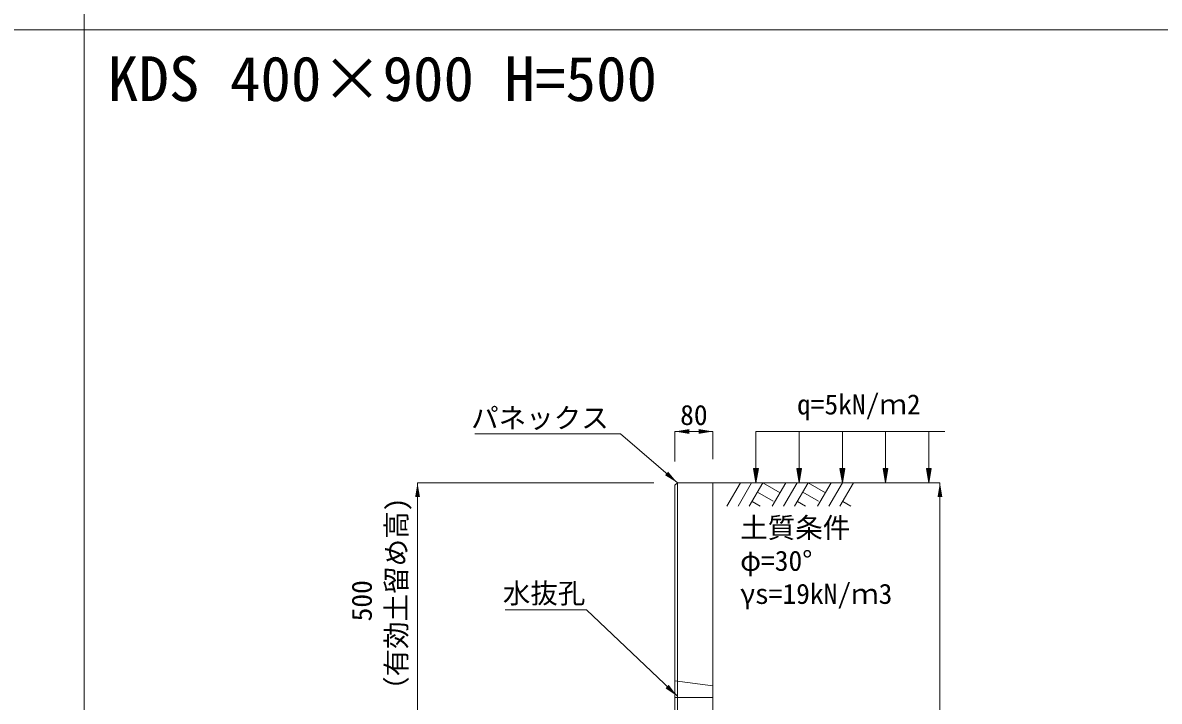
# Model space of a CAD drawing. Units: millimetres at full size. Extents: x 172874 to 217143, y 854931 to 903297.
# Drawn here: x 178744 to 181150, y 861008 to 862446 of the extents above; entities that cross this region are included whole.
import ezdxf
from ezdxf.enums import TextEntityAlignment as Align

# ---------------------------------------------------------------- set-up
doc = ezdxf.new("R2010")
doc.units = ezdxf.units.MM
doc.header["$LTSCALE"] = 20
doc.linetypes.add('DASHED', pattern=[7.5, 6, -1.5])
doc.linetypes.add('USER1', pattern=[28.575, 19.05, -3.175, 3.175, -3.175])
for name, color, linetype, lineweight in [('0_2', 7, 'Continuous', 20), ('パネックスKDS', 2, 'Continuous', 13), ('図枠', 5, 'Continuous', 13), ('寸法線', 7, 'Continuous', 13), ('引出線', 4, 'Continuous', 13), ('補助線', 8, 'Continuous', 13), ('ﾊｯﾁﾝｸﾞ', 7, 'Continuous', 5)]:
    doc.layers.add(name, color=color, linetype=linetype, lineweight=lineweight)
doc.layers.add('文字', color=7, linetype='Continuous')
doc.styles.add('ＭＳ ゴシック', font='')
doc.styles.get('ＭＳ ゴシック').set_extended_font_data('MS Gothic')

# ---------------------------------------------------------------- blocks, each defined once
blk = doc.blocks.new('filled_arrow')
at = {"color": 0, "linetype": 'Continuous', "lineweight": -2}
blk.add_solid([(7.5, 1.25), (0, 0), (7.5, -1.25)], dxfattribs=at)

msp = doc.modelspace()

# ---------------------------------------------------------------- hatches: boundary and pattern name
at = {"layer": '寸法線'}
for points in [[(180301.11, 861501.42), (180296.11, 861471.42), (180291.11, 861501.42)], [(180392.53, 861501.42), (180387.53, 861471.42), (180382.53, 861501.42)], [(180483.94, 861501.42), (180478.94, 861471.42), (180473.94, 861501.42)], [(180575.35, 861501.42), (180570.35, 861471.42), (180565.35, 861501.42)], [(180666.77, 861501.42), (180661.77, 861471.42), (180656.77, 861501.42)], [(180666.77, 861501.42), (180661.77, 861471.42), (180656.77, 861501.42)]]:
    msp.add_hatch(color=256, dxfattribs=at).paths.add_polyline_path(points)

# ---------------------------------------------------------------- linework, layer by layer
at = {"layer": '0_2'}
msp.add_line((180204.7, 861471.42), (180604.7, 861471.42), dxfattribs=at)
at = {"layer": 'パネックスKDS'}
for p, q in [((180124.7, 861466.42), (180129.7, 861471.42)), ((180124.7, 860971.42), (180124.7, 861466.42)), ((180129.7, 861471.42), (180204.7, 861471.42)), ((180204.7, 859881.42), (180204.7, 861471.42))]:
    msp.add_line(p, q, dxfattribs=at)
at = {"layer": 'パネックスKDS', "lineweight": 5}
msp.add_line((180129.7, 860971.42), (180129.7, 861471.42), dxfattribs=at)
at = {"layer": 'パネックスKDS', "linetype": 'DASHED', "lineweight": 9}
msp.add_line((180124.7, 861051.42), (180204.7, 861041.42), dxfattribs=at)
at = {"layer": '図枠'}
for p, q in [((178874.21, 874031.02), (178874.21, 854931.02)), ((172874.21, 862431.02), (193274.21, 862431.02))]:
    msp.add_line(p, q, dxfattribs=at)
at = {"layer": '寸法線'}
for p, q in [((180124.7, 861579.97), (180204.7, 861579.97)), ((180124.7, 861516.42), (180124.7, 861579.97)), ((180204.7, 861521.42), (180204.7, 861579.97)), ((179579.7, 860971.42), (179579.7, 861471.42)), ((180079.7, 861471.42), (179579.7, 861471.42)), ((180254.7, 861471.42), (180685.54, 861471.42)), ((180685.54, 859881.42), (180685.54, 861471.42))]:
    msp.add_line(p, q, dxfattribs=at)
at = {"layer": '寸法線', "lineweight": 9}
for p, q in [((180696.11, 861579.97), (180296.11, 861579.97)), ((180296.11, 861501.42), (180296.11, 861579.97)), ((180387.53, 861501.42), (180387.53, 861579.97)), ((180478.94, 861501.42), (180478.94, 861579.97)), ((180570.35, 861501.42), (180570.35, 861579.97)), ((180661.77, 861501.42), (180661.77, 861579.97))]:
    msp.add_line(p, q, dxfattribs=at)
for points in [[(180301.11, 861501.42), (180296.11, 861471.42), (180291.11, 861501.42)], [(180392.53, 861501.42), (180387.53, 861471.42), (180382.53, 861501.42)], [(180483.94, 861501.42), (180478.94, 861471.42), (180473.94, 861501.42)], [(180575.35, 861501.42), (180570.35, 861471.42), (180565.35, 861501.42)], [(180666.77, 861501.42), (180661.77, 861471.42), (180656.77, 861501.42)], [(180666.77, 861501.42), (180661.77, 861471.42), (180656.77, 861501.42)]]:
    msp.add_lwpolyline(points, close=True, dxfattribs=at)
at = {"layer": '引出線'}
for points in [[(180129.7, 861471.42), (180009.49, 861574.88), (179701.24, 861574.88)], [(180129.7, 861018.92), (179937.24, 861202.37), (179765.5, 861202.37)]]:
    msp.add_lwpolyline(points, dxfattribs=at)
at = {"layer": '補助線', "linetype": 'USER1'}
msp.add_line((180124.7, 861016.42), (180204.7, 861016.42), dxfattribs=at)
at = {"layer": 'ﾊｯﾁﾝｸﾞ', "lineweight": 9}
for p, q in [((180263.35, 861471.41), (180234.7, 861421.79)), ((180286.97, 861471.41), (180258.32, 861421.79)), ((180310.59, 861471.41), (180281.94, 861421.79)), ((180310.59, 861471.41), (180347.16, 861450.3)), ((180359.35, 861471.41), (180330.7, 861421.79)), ((180382.97, 861471.41), (180354.32, 861421.79)), ((180406.59, 861471.41), (180377.94, 861421.79)), ((180406.59, 861471.41), (180443.16, 861450.3)), ((180455.35, 861471.41), (180426.7, 861421.79)), ((180478.97, 861471.41), (180450.32, 861421.79)), ((180502.59, 861471.41), (180473.94, 861421.79)), ((180299.17, 861451.63), (180332.58, 861432.34)), ((180395.17, 861451.63), (180428.58, 861432.34)), ((180287.75, 861431.84), (180305.16, 861421.79)), ((180383.75, 861431.84), (180401.16, 861421.79)), ((180479.75, 861431.84), (180497.16, 861421.79))]:
    msp.add_line(p, q, dxfattribs=at)

# ---------------------------------------------------------------- block references
at = {"layer": '寸法線', "xscale": 4, "yscale": 4}
msp.add_blockref('filled_arrow', (180124.7, 861579.97), dxfattribs=at)
for p, rotation in [((180204.7, 861579.97), 180), ((179579.7, 861471.42), 270), ((180685.54, 861471.42), 270)]:
    msp.add_blockref('filled_arrow', p, dxfattribs=dict(at, rotation=rotation))
at = {"layer": '引出線', "xscale": 4, "yscale": 4}
for p, rotation in [((180129.7, 861471.42), 139.3), ((180129.7, 861018.92), 136.4)]:
    msp.add_blockref('filled_arrow', p, dxfattribs=dict(at, rotation=rotation))

# ---------------------------------------------------------------- texts
at = {"layer": '寸法線', "style": 'ＭＳ ゴシック'}
msp.add_text('80', height=42.72, dxfattribs=at).set_placement((180164.7, 861614.97), align=Align.MIDDLE_CENTER)
for s, p in [('（有効土留め高)', (179568.9, 861002.89)), ('500', (179495.78, 861177.71))]:
    msp.add_text(s, height=42.72, rotation=90, dxfattribs=at).set_placement(p, align=Align.BOTTOM_LEFT)
for s, p in [('土質条件', (180262.67, 861397.43)), ('φ=30°', (180262.67, 861327.43)), ('γs=19kN/ｍ3', (180262.67, 861257.43))]:
    msp.add_text(s, height=42.72, dxfattribs=at).set_placement(p, align=Align.TOP_LEFT)
at = {"layer": '引出線', "style": 'ＭＳ ゴシック'}
for s, p in [('パネックス', (179984.49, 861630.02)), ('水抜孔', (179934.99, 861258.65))]:
    msp.add_text(s, height=42.72, dxfattribs=at).set_placement(p, align=Align.TOP_RIGHT)
at = {"layer": '文字', "style": 'ＭＳ ゴシック'}
for s, height, p in [('KDS 400×900 H=500', 94.94, (178924.21, 862251.52)), ('q=5kN/ｍ2', 42.72, (180383, 861603.24))]:
    msp.add_text(s, height=height, dxfattribs=at).set_placement(p, align=Align.BOTTOM_LEFT)

doc.saveas('drawing.dxf')
